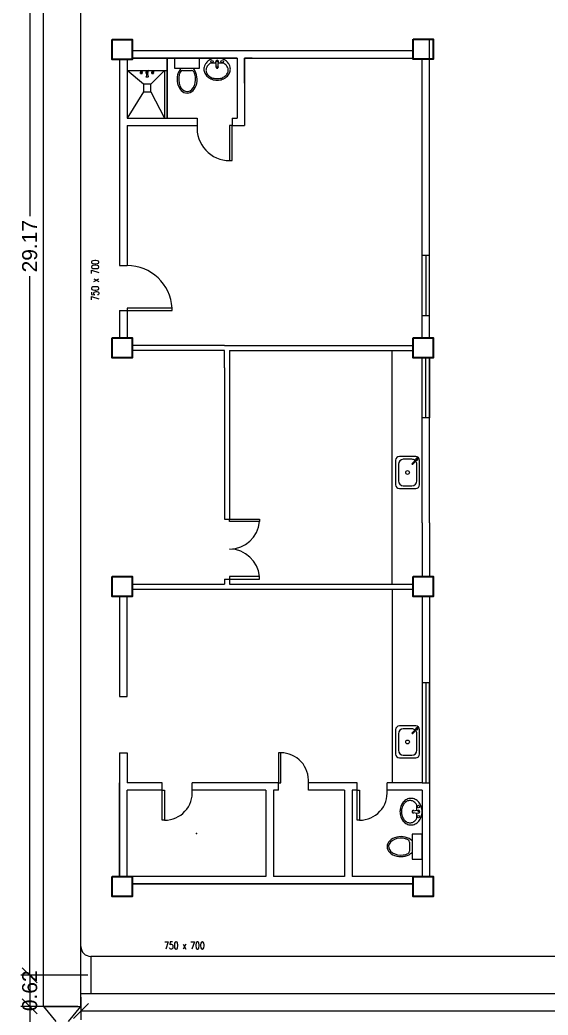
# Model space of a CAD drawing. Header units: millimetres. Extents: x 3 to 421, y 1 to 233.
# Drawn here: x 249.58 to 260.15, y 100.27 to 120.19 of the extents above; entities that cross this region are included whole.
import ezdxf

# ---------------------------------------------------------------- set-up
doc = ezdxf.new("R2010")
doc.units = ezdxf.units.MM
doc.header["$MEASUREMENT"] = 0
doc.layers.add('ahu line', color=150, linetype='Continuous', lineweight=20)
doc.layers.add('diffuser', color=7, linetype='Continuous')
doc.layers.add('ducting label', color=7, linetype='Continuous')
doc.styles.add('Arch-Dim', font='simplex.shx', dxfattribs={"width": 0.75})
doc.styles.get("Standard").update_dxf_attribs({"font": 'arial.ttf'})
doc.dimstyles.new('Copy of dimension', dxfattribs={"dimtxt": 0.3, "dimasz": 0.3, "dimexe": 0.18, "dimexo": 0.0625, "dimgap": 0.09, "dimtad": 0, "dimzin": 0, "dimdsep": 46, "dimtxsty": 'Standard', "dimblk": 'OBLIQUE', "dimcen": 0.09, "dimclrd": 256, "dimclre": 256, "dimclrt": 256, "dimadec": 0, "dimazin": 0, "dimtfac": 1, "dimtofl": 0, "dimtmove": 0, "dimatfit": 3, "dimldrblk": 'OBLIQUE', "dimfxl": 1, "dimtolj": 1, "dimtzin": 0, "dimarcsym": 0})

# ---------------------------------------------------------------- blocks, each defined once
blk = doc.blocks.new('_Oblique')
at = {"color": 0, "linetype": 'ByBlock', "lineweight": -2}
blk.add_line((-0.5, -0.5), (0.5, 0.5), dxfattribs=at)
blk = doc.blocks.new('*D37')
at = {"layer": 'Defpoints', "color": 0, "transparency": 16777216}
for p in [(250.904, 130.246), (249.78, 101.072), (251.004, 101.072)]:
    blk.add_point(p, dxfattribs=at)
at = {"layer": 'diffuser', "lineweight": -2, "transparency": 16777216}
for p, q in [((250.841, 130.246), (249.6, 130.246)), ((249.78, 130.246), (249.78, 116.258)), ((249.78, 101.072), (249.78, 115.06)), ((250.941, 101.072), (249.6, 101.072))]:
    blk.add_line(p, q, dxfattribs=at)
at = {"layer": 'diffuser', "lineweight": -2, "transparency": 16777216, "xscale": 0.3, "yscale": 0.3, "zscale": 0.3}
for p, rotation in [((249.78, 130.246), 90), ((249.78, 101.072), 270)]:
    blk.add_blockref('_Oblique', p, dxfattribs=dict(at, rotation=rotation))
at = {"layer": 'diffuser', "transparency": 16777216, "insert": (249.78, 115.659), "char_height": 0.3, "attachment_point": 5, "rotation": 90}
blk.add_mtext('\\A1;29.17', dxfattribs=at)
blk = doc.blocks.new('*D38')
at = {"layer": 'Defpoints', "color": 0, "transparency": 16777216}
for p in [(251.004, 101.072), (249.78, 100.448), (250.804, 100.448)]:
    blk.add_point(p, dxfattribs=at)
at = {"layer": 'diffuser', "lineweight": -2, "transparency": 16777216}
for p, q in [((250.941, 101.072), (249.6, 101.072)), ((249.78, 101.072), (249.78, 100.448)), ((250.741, 100.448), (249.6, 100.448))]:
    blk.add_line(p, q, dxfattribs=at)
at = {"layer": 'diffuser', "lineweight": -2, "transparency": 16777216, "xscale": 0.3, "yscale": 0.3, "zscale": 0.3}
for p, rotation in [((249.78, 101.072), 90), ((249.78, 100.448), 270)]:
    blk.add_blockref('_Oblique', p, dxfattribs=dict(at, rotation=rotation))
at = {"layer": 'diffuser', "transparency": 16777216, "insert": (249.78, 100.76), "char_height": 0.3, "attachment_point": 5, "rotation": 90}
blk.add_mtext('\\A1;0.62', dxfattribs=at)
blk = doc.blocks.new('*D39')
at = {"layer": 'Defpoints', "color": 0, "transparency": 16777216}
for p in [(250.804, 100.448), (249.78, 92.25), (250.654, 92.25)]:
    blk.add_point(p, dxfattribs=at)
at = {"layer": 'diffuser', "lineweight": -2, "transparency": 16777216}
for p, q in [((250.741, 100.448), (249.6, 100.448)), ((249.78, 100.448), (249.78, 96.828)), ((249.78, 92.25), (249.78, 95.87)), ((250.591, 92.25), (249.6, 92.25))]:
    blk.add_line(p, q, dxfattribs=at)
at = {"layer": 'diffuser', "lineweight": -2, "transparency": 16777216, "xscale": 0.3, "yscale": 0.3, "zscale": 0.3}
for p, rotation in [((249.78, 100.448), 90), ((249.78, 92.25), 270)]:
    blk.add_blockref('_Oblique', p, dxfattribs=dict(at, rotation=rotation))
at = {"layer": 'diffuser', "transparency": 16777216, "insert": (249.78, 96.349), "char_height": 0.3, "attachment_point": 5, "rotation": 90}
blk.add_mtext('\\A1;8.20', dxfattribs=at)
blk = doc.blocks.new('*D41')
at = {"layer": 'Defpoints', "color": 0, "transparency": 16777216}
for p in [(280.841, 101.597), (250.804, 100.697), (280.841, 100.358)]:
    blk.add_point(p, dxfattribs=at)
at = {"layer": 'diffuser', "lineweight": -2, "transparency": 16777216}
for p, q in [((280.841, 101.534), (280.841, 100.178)), ((250.804, 100.634), (250.804, 100.178)), ((250.804, 100.358), (265.227, 100.358)), ((280.841, 100.358), (266.418, 100.358))]:
    blk.add_line(p, q, dxfattribs=at)
at = {"layer": 'diffuser', "lineweight": -2, "transparency": 16777216, "xscale": 0.3, "yscale": 0.3, "zscale": 0.3, "rotation": 180}
blk.add_blockref('_Oblique', (250.804, 100.358), dxfattribs=at)
at = {"layer": 'diffuser', "lineweight": -2, "transparency": 16777216, "xscale": 0.3, "yscale": 0.3, "zscale": 0.3}
blk.add_blockref('_Oblique', (280.841, 100.358), dxfattribs=at)
at = {"layer": 'diffuser', "transparency": 16777216, "insert": (265.822, 100.358), "char_height": 0.3, "attachment_point": 5}
blk.add_mtext('\\A1;30.04', dxfattribs=at)

msp = doc.modelspace()

# ---------------------------------------------------------------- linework, layer by layer
at = {"color": 8, "linetype": 'ByBlock', "lineweight": 25}
for p, q in [((257.779, 113.824), (257.779, 119.799)), ((251.829, 119.573), (257.454, 119.573)), ((251.579, 119.397), (251.579, 115.272)), ((251.729, 119.397), (251.729, 118.223)), ((251.729, 119.397), (251.729, 118.223)), ((251.829, 119.423), (253.929, 119.423)), ((253.929, 119.423), (251.829, 119.423)), ((253.929, 119.423), (251.829, 119.423)), ((254.079, 119.423), (257.454, 119.423)), ((254.229, 119.423), (254.079, 119.423)), ((257.629, 113.822), (257.629, 119.399)), ((251.729, 119.273), (251.729, 118.223)), ((251.729, 118.073), (251.729, 115.272)), ((251.579, 115.272), (251.729, 115.272)), ((251.579, 114.372), (251.579, 114.172)), ((251.579, 114.372), (251.729, 114.372)), ((251.729, 114.372), (251.729, 114.272)), ((251.729, 114.372), (251.729, 113.822)), ((251.579, 114.172), (251.579, 114.172)), ((251.579, 114.172), (251.579, 113.822)), ((253.679, 113.672), (251.829, 113.672)), ((253.679, 113.572), (251.829, 113.572)), ((253.679, 113.672), (257.454, 113.672)), ((253.679, 113.222), (253.679, 113.572)), ((253.779, 113.572), (253.779, 110.198)), ((253.779, 113.572), (257.454, 113.572)), ((257.629, 110.122), (257.629, 113.424)), ((257.779, 110.122), (257.779, 113.424)), ((253.679, 113.222), (253.679, 110.198)), ((253.679, 110.198), (253.779, 110.198)), ((257.629, 110.122), (257.629, 109.049)), ((257.779, 110.122), (257.779, 109.049)), ((253.679, 108.998), (253.779, 108.998)), ((253.679, 108.998), (253.679, 108.898)), ((253.779, 108.998), (253.779, 108.898)), ((251.829, 108.898), (253.529, 108.898)), ((251.829, 108.798), (256.579, 108.798)), ((253.529, 108.898), (253.679, 108.898)), ((253.529, 108.898), (253.679, 108.898)), ((253.529, 108.798), (257.454, 108.798)), ((253.779, 108.898), (256.579, 108.898)), ((253.779, 108.898), (257.454, 108.898)), ((251.579, 108.647), (251.579, 106.647)), ((251.729, 106.647), (251.729, 108.647)), ((257.629, 108.649), (257.629, 104.922)), ((257.779, 108.649), (257.779, 104.922)), ((251.579, 106.647), (251.729, 106.647)), ((251.579, 105.522), (251.579, 103.047)), ((251.579, 105.522), (251.729, 105.522)), ((251.729, 105.522), (251.729, 104.922)), ((254.754, 104.922), (253.029, 104.922)), ((256.329, 104.922), (255.354, 104.922)), ((257.629, 104.922), (256.929, 104.922)), ((257.629, 104.922), (257.779, 104.922)), ((257.629, 104.772), (257.629, 103.047)), ((257.779, 104.922), (257.779, 103.049)), ((254.504, 103.047), (251.729, 103.047)), ((256.079, 103.047), (254.654, 103.047)), ((257.629, 103.047), (256.229, 103.047)), ((251.829, 102.897), (257.454, 102.897)), ((257.454, 102.897), (251.829, 102.897))]:
    msp.add_line(p, q, dxfattribs=at)
at = {"color": 8, "linetype": 'ByBlock', "lineweight": 9, "ltscale": 0.3}
for p, q in [((252.529, 119.423), (252.529, 118.223)), ((252.054, 118.898), (251.729, 119.173)), ((252.204, 118.898), (252.479, 119.173)), ((252.479, 119.173), (252.479, 118.223)), ((252.054, 118.748), (251.729, 118.223)), ((252.204, 118.748), (252.479, 118.223))]:
    msp.add_line(p, q, dxfattribs=at)
at = {"color": 8, "linetype": 'ByBlock', "lineweight": 9}
for p, q in [((252.529, 119.173), (252.529, 119.423)), ((251.729, 119.173), (252.529, 119.173)), ((257.779, 115.472), (257.629, 115.472)), ((257.704, 115.472), (257.704, 114.272)), ((257.779, 114.272), (257.779, 115.472)), ((257.629, 114.272), (257.779, 114.272)), ((257.029, 108.898), (257.029, 113.573)), ((257.704, 112.224), (257.704, 113.424)), ((257.779, 113.424), (257.779, 112.224)), ((257.779, 112.224), (257.629, 112.224)), ((257.029, 108.798), (257.029, 104.922)), ((251.579, 108.647), (251.729, 108.647)), ((257.779, 106.922), (257.629, 106.922)), ((257.704, 106.922), (257.704, 104.922)), ((257.779, 104.922), (257.779, 106.922))]:
    msp.add_line(p, q, dxfattribs=at)
at = {"color": 8, "lineweight": 9}
for p, q in [((252.679, 119.423), (252.679, 119.223)), ((253.179, 119.423), (252.679, 119.423)), ((253.179, 119.223), (253.179, 119.423)), ((253.514, 119.225), (253.501, 119.347)), ((253.543, 119.225), (253.557, 119.347)), ((251.998, 119.173), (252.032, 119.173)), ((251.998, 119.172), (251.998, 119.173)), ((251.998, 119.172), (252.032, 119.172)), ((251.998, 119.172), (252.001, 119.165)), ((251.998, 119.139), (252.001, 119.143)), ((251.998, 119.117), (251.998, 119.139)), ((251.998, 119.117), (252.032, 119.117)), ((252.002, 119.115), (251.998, 119.117)), ((252.001, 119.165), (252.029, 119.165)), ((252.001, 119.151), (252.002, 119.153)), ((252.001, 119.151), (252.029, 119.151)), ((252.001, 119.145), (252.001, 119.151)), ((252.002, 119.153), (252.028, 119.153)), ((252.002, 119.139), (252.009, 119.139)), ((252.002, 119.126), (252.002, 119.138)), ((252.002, 119.115), (252.028, 119.115)), ((252.002, 119.114), (252.002, 119.115)), ((252.002, 119.114), (252.028, 119.114)), ((252.004, 119.165), (252.004, 119.153)), ((252.009, 119.126), (252.009, 119.138)), ((252.028, 119.139), (252.021, 119.139)), ((252.021, 119.126), (252.021, 119.138)), ((252.026, 119.165), (252.026, 119.153)), ((252.029, 119.151), (252.028, 119.153)), ((252.028, 119.126), (252.028, 119.138)), ((252.028, 119.115), (252.032, 119.117)), ((252.028, 119.114), (252.028, 119.115)), ((252.032, 119.172), (252.029, 119.165)), ((252.029, 119.145), (252.029, 119.151)), ((252.032, 119.139), (252.03, 119.143)), ((252.032, 119.172), (252.032, 119.173)), ((252.032, 119.117), (252.032, 119.139)), ((252.111, 119.167), (252.1, 119.173)), ((252.1, 119.173), (252.158, 119.173)), ((252.116, 119.087), (252.108, 119.045)), ((252.146, 119.167), (252.111, 119.167)), ((252.111, 119.157), (252.111, 119.167)), ((252.111, 119.167), (252.146, 119.167)), ((252.146, 119.157), (252.111, 119.157)), ((252.112, 119.139), (252.114, 119.143)), ((252.112, 119.117), (252.112, 119.139)), ((252.112, 119.117), (252.121, 119.117)), ((252.116, 119.115), (252.112, 119.117)), ((252.115, 119.153), (252.121, 119.153)), ((252.115, 119.151), (252.115, 119.153)), ((252.115, 119.151), (252.121, 119.151)), ((252.115, 119.145), (252.115, 119.151)), ((252.115, 119.139), (252.121, 119.139)), ((252.116, 119.126), (252.116, 119.138)), ((252.116, 119.115), (252.121, 119.115)), ((252.116, 119.114), (252.116, 119.115)), ((252.116, 119.114), (252.121, 119.114)), ((252.116, 119.095), (252.116, 119.087)), ((252.141, 119.095), (252.116, 119.095)), ((252.116, 119.087), (252.141, 119.087)), ((252.116, 119.087), (252.141, 119.087)), ((252.117, 119.157), (252.117, 119.153)), ((252.121, 119.095), (252.121, 119.157)), ((252.121, 119.157), (252.136, 119.157)), ((252.136, 119.157), (252.136, 119.095)), ((252.136, 119.153), (252.142, 119.153)), ((252.136, 119.151), (252.143, 119.151)), ((252.142, 119.139), (252.136, 119.139)), ((252.136, 119.117), (252.145, 119.117)), ((252.136, 119.115), (252.142, 119.115)), ((252.136, 119.114), (252.142, 119.114)), ((252.14, 119.157), (252.14, 119.153)), ((252.141, 119.087), (252.141, 119.095)), ((252.141, 119.087), (252.15, 119.045)), ((252.143, 119.151), (252.142, 119.153)), ((252.142, 119.126), (252.142, 119.138)), ((252.142, 119.115), (252.145, 119.117)), ((252.142, 119.114), (252.142, 119.115)), ((252.143, 119.145), (252.143, 119.151)), ((252.145, 119.139), (252.143, 119.143)), ((252.145, 119.117), (252.145, 119.139)), ((252.158, 119.173), (252.146, 119.167)), ((252.146, 119.167), (252.146, 119.157)), ((252.225, 119.172), (252.225, 119.173)), ((252.225, 119.173), (252.259, 119.173)), ((252.225, 119.172), (252.229, 119.165)), ((252.225, 119.172), (252.259, 119.172)), ((252.226, 119.139), (252.228, 119.143)), ((252.226, 119.117), (252.226, 119.139)), ((252.229, 119.115), (252.226, 119.117)), ((252.226, 119.117), (252.259, 119.117)), ((252.228, 119.151), (252.229, 119.153)), ((252.228, 119.145), (252.228, 119.151)), ((252.228, 119.151), (252.256, 119.151)), ((252.229, 119.165), (252.256, 119.165)), ((252.229, 119.153), (252.256, 119.153)), ((252.229, 119.139), (252.236, 119.139)), ((252.229, 119.126), (252.229, 119.138)), ((252.229, 119.114), (252.229, 119.115)), ((252.229, 119.115), (252.255, 119.115)), ((252.229, 119.114), (252.255, 119.114)), ((252.231, 119.165), (252.231, 119.153)), ((252.236, 119.126), (252.236, 119.138)), ((252.256, 119.139), (252.248, 119.139)), ((252.248, 119.126), (252.248, 119.138)), ((252.254, 119.165), (252.254, 119.153)), ((252.255, 119.126), (252.255, 119.138)), ((252.255, 119.115), (252.259, 119.117)), ((252.255, 119.114), (252.255, 119.115)), ((252.259, 119.172), (252.256, 119.165)), ((252.256, 119.151), (252.256, 119.153)), ((252.256, 119.145), (252.256, 119.151)), ((252.259, 119.139), (252.257, 119.143)), ((252.259, 119.172), (252.259, 119.173)), ((252.259, 119.117), (252.259, 119.139)), ((252.679, 119.223), (253.179, 119.223)), ((252.838, 119.173), (253.019, 119.173)), ((252.148, 119.041), (252.109, 119.041)), ((257.431, 104.359), (257.553, 104.372)), ((257.431, 104.33), (257.553, 104.316)), ((257.629, 103.894), (257.429, 103.894)), ((257.429, 103.894), (257.429, 103.394)), ((257.629, 103.394), (257.629, 103.894)), ((257.379, 103.735), (257.379, 103.554)), ((257.429, 103.394), (257.629, 103.394))]:
    msp.add_line(p, q, dxfattribs=at)
at = {"color": 8, "linetype": 'ByBlock', "lineweight": 25, "ltscale": 0.3}
for p, q in [((253.929, 119.423), (253.929, 118.223)), ((254.079, 119.423), (254.079, 118.073)), ((251.729, 118.223), (253.129, 118.223)), ((253.129, 118.223), (253.129, 118.073)), ((253.829, 118.223), (253.929, 118.223)), ((253.829, 118.223), (253.829, 118.073)), ((251.729, 118.073), (253.129, 118.073)), ((253.829, 118.073), (254.079, 118.073)), ((251.579, 103.047), (251.579, 104.922)), ((252.429, 104.922), (251.729, 104.922)), ((251.729, 103.047), (251.729, 104.772)), ((252.429, 104.772), (251.729, 104.772)), ((252.429, 104.772), (252.429, 104.922)), ((254.754, 104.922), (253.029, 104.922)), ((253.029, 104.772), (253.029, 104.922)), ((254.504, 104.772), (253.029, 104.772)), ((254.504, 104.772), (254.504, 103.047)), ((254.654, 104.772), (254.654, 103.047)), ((254.754, 104.772), (254.654, 104.772)), ((254.754, 104.772), (254.754, 104.922)), ((256.329, 104.922), (255.354, 104.922)), ((255.354, 104.772), (255.354, 104.922)), ((256.079, 104.772), (255.354, 104.772)), ((256.079, 104.772), (256.079, 103.047)), ((256.229, 104.772), (256.229, 103.047)), ((256.329, 104.772), (256.229, 104.772)), ((256.329, 104.772), (256.229, 104.772)), ((256.329, 104.772), (256.329, 104.922)), ((257.629, 104.922), (256.929, 104.922)), ((256.929, 104.772), (256.929, 104.922)), ((257.629, 104.772), (256.929, 104.772))]:
    msp.add_line(p, q, dxfattribs=at)
at = {"color": 8, "linetype": 'ByBlock', "lineweight": 13}
for p, q in [((252.629, 114.422), (251.729, 114.422)), ((251.729, 114.422), (251.729, 114.372)), ((251.729, 114.372), (252.629, 114.372)), ((252.629, 114.372), (252.629, 114.422)), ((253.779, 110.198), (254.379, 110.198)), ((253.779, 110.148), (253.779, 110.198)), ((254.379, 110.148), (253.779, 110.148)), ((254.379, 110.198), (254.379, 110.148)), ((254.379, 109.048), (253.779, 109.048)), ((253.779, 109.048), (253.779, 108.998)), ((253.779, 108.998), (254.379, 108.998)), ((254.379, 108.998), (254.379, 109.048))]:
    msp.add_line(p, q, dxfattribs=at)
at = {"color": 8, "lineweight": 9, "ltscale": 0.4}
for p, q in [((257.099, 111.375), (257.099, 110.885)), ((257.504, 111.45), (257.174, 111.45)), ((257.424, 111.395), (257.254, 111.395)), ((257.52, 111.403), (257.428, 111.312)), ((257.532, 111.391), (257.441, 111.3)), ((257.579, 110.885), (257.579, 111.375)), ((257.154, 111.295), (257.154, 110.965)), ((257.524, 110.965), (257.524, 111.295)), ((257.174, 110.81), (257.504, 110.81)), ((257.254, 110.865), (257.424, 110.865)), ((257.099, 105.984), (257.099, 105.494)), ((257.504, 106.059), (257.174, 106.059)), ((257.424, 106.004), (257.254, 106.004)), ((257.52, 106.012), (257.428, 105.92)), ((257.532, 105.999), (257.441, 105.908)), ((257.579, 105.494), (257.579, 105.984)), ((257.154, 105.904), (257.154, 105.574)), ((257.524, 105.574), (257.524, 105.904)), ((257.174, 105.419), (257.504, 105.419)), ((257.254, 105.474), (257.424, 105.474))]:
    msp.add_line(p, q, dxfattribs=at)
at = {"color": 8, "linetype": 'ByBlock', "lineweight": 35}
for points in [[(251.429, 119.797), (251.829, 119.797), (251.829, 119.397), (251.429, 119.397)], [(257.454, 119.799), (257.854, 119.799), (257.854, 119.399), (257.454, 119.399)], [(251.429, 113.822), (251.829, 113.822), (251.829, 113.422), (251.429, 113.422)], [(257.454, 113.824), (257.854, 113.824), (257.854, 113.424), (257.454, 113.424)], [(251.429, 109.047), (251.829, 109.047), (251.829, 108.647), (251.429, 108.647)], [(257.454, 109.049), (257.854, 109.049), (257.854, 108.649), (257.454, 108.649)], [(251.429, 103.047), (251.829, 103.047), (251.829, 102.647), (251.429, 102.647)], [(257.454, 103.049), (257.854, 103.049), (257.854, 102.649), (257.454, 102.649)]]:
    msp.add_lwpolyline(points, close=True, dxfattribs=at)
at = {"color": 8, "lineweight": 9}
for points in [[(253.264, 119.202, 0.11576), (253.283, 119.119, 0.104047), (253.341, 119.045, 0.090875), (253.425, 118.998, 0.083344), (253.529, 118.981, 0.083344), (253.632, 118.998, 0.090875), (253.716, 119.045, 0.104047), (253.774, 119.119, 0.11576), (253.794, 119.202, 0.11576), (253.774, 119.284, 0.104047), (253.716, 119.358, 0.090875), (253.632, 119.405, 0.083344), (253.529, 119.423, 0.083344), (253.425, 119.405, 0.090875), (253.341, 119.358, 0.104047), (253.283, 119.284, 0.11576)], [(257.408, 104.609, 0.11576), (257.326, 104.59, 0.104047), (257.252, 104.531, 0.090875), (257.205, 104.448, 0.083344), (257.187, 104.344, 0.083344), (257.205, 104.241, 0.090875), (257.252, 104.157, 0.104047), (257.326, 104.098, 0.11576), (257.408, 104.079, 0.11576), (257.491, 104.098, 0.104047), (257.565, 104.157, 0.090875), (257.612, 104.241, 0.083344), (257.629, 104.344, 0.083344), (257.612, 104.448, 0.090875), (257.565, 104.531, 0.104047), (257.491, 104.59, 0.11576)]]:
    msp.add_lwpolyline(points, format="xyb", close=True, dxfattribs=at)
for points in [[(253.306, 119.181, 0.124838), (253.322, 119.118, 0.105788), (253.371, 119.06, 0.086697), (253.441, 119.024, 0.076776), (253.529, 119.011, 0.076776), (253.616, 119.024, 0.086697), (253.686, 119.06, 0.105788), (253.735, 119.118, 0.124838), (253.751, 119.181, 0.124838), (253.735, 119.243, 0.105788), (253.686, 119.301, 0.040067), (253.655, 119.321), (253.553, 119.321, 0.040067)], [(253.504, 119.321), (253.402, 119.321, 0.040067), (253.371, 119.301, 0.105788), (253.322, 119.243, 0.124838), (253.306, 119.181, 0.124838)], [(257.387, 104.567, 0.124838), (257.325, 104.551, 0.105788), (257.267, 104.501, 0.086697), (257.231, 104.432, 0.076776), (257.217, 104.344, 0.076776), (257.231, 104.257, 0.086697), (257.267, 104.187, 0.105788), (257.325, 104.137, 0.124838), (257.387, 104.122, 0.124838), (257.45, 104.137, 0.105788), (257.508, 104.187, 0.040067), (257.527, 104.217), (257.527, 104.32, 0.040067)], [(257.527, 104.368), (257.527, 104.471, 0.040067), (257.508, 104.501, 0.105788), (257.45, 104.551, 0.124838), (257.387, 104.567, 0.124838)]]:
    msp.add_lwpolyline(points, format="xyb", dxfattribs=at)
at = {"color": 8, "linetype": 'ByBlock', "lineweight": 25}
msp.add_lwpolyline([(254.079, 118.923), (254.079, 119.423)], dxfattribs=at)
at = {"color": 8, "linetype": 'ByBlock', "lineweight": 9, "ltscale": 0.3}
msp.add_lwpolyline([(252.479, 119.173), (252.479, 118.223), (252.529, 118.223), (252.529, 119.173), (252.529, 119.173)], dxfattribs=at)
at = {"color": 8, "linetype": 'ByBlock', "lineweight": 9, "ltscale": 0.03}
msp.add_lwpolyline([(252.204, 118.898), (252.054, 118.898), (252.054, 118.748), (252.204, 118.748)], close=True, dxfattribs=at)
at = {"color": 8, "lineweight": 13, "ltscale": 0.03}
for points in [[(253.829, 118.073), (253.779, 118.073), (253.779, 117.373), (253.829, 117.373)], [(254.754, 104.922), (254.804, 104.922), (254.804, 105.522), (254.754, 105.522)], [(252.429, 104.772), (252.479, 104.772), (252.479, 104.172), (252.429, 104.172)], [(256.329, 104.772), (256.379, 104.772), (256.379, 104.172), (256.329, 104.172)]]:
    msp.add_lwpolyline(points, close=True, dxfattribs=at)
at = {"color": 8, "lineweight": 9}
for centre, radius in [((253.427, 119.35), 0.0255), ((253.529, 119.356), 0.0095), ((253.63, 119.35), 0.0255), ((257.556, 104.446), 0.0255), ((257.563, 104.344), 0.0095), ((257.556, 104.243), 0.0255)]:
    msp.add_circle(centre, radius, dxfattribs=at)
at = {"color": 8, "lineweight": 9, "ltscale": 0.4}
for centre in [(257.339, 111.13), (257.339, 105.739)]:
    msp.add_circle(centre, 0.0375, dxfattribs=at)
at = {"color": 8, "lineweight": 9}
for centre, radius, start, end in [((253.529, 119.35), 0.028, 353.7545, 186.2455), ((252.838, 119.123), 0.05, 90, 151.8499), ((253.019, 119.123), 0.05, 28.0084, 90), ((253.529, 119.248), 0.025, 138.7978, 233.6932), ((253.529, 119.318), 0.0948, 261.2026, 278.7974), ((253.529, 119.248), 0.025, 251.3793, 288.6207), ((253.529, 119.248), 0.025, 306.3068, 41.2022), ((257.454, 104.344), 0.025, 161.3793, 198.6207), ((257.525, 104.344), 0.0948, 171.2026, 188.7974), ((257.454, 104.344), 0.025, 48.7978, 143.6932), ((257.556, 104.344), 0.028, 263.7545, 96.2455), ((257.454, 104.344), 0.025, 216.3068, 311.2022), ((257.329, 103.735), 0.05, 0, 61.8499), ((257.329, 103.554), 0.05, 298.0084, 360)]:
    msp.add_arc(centre, radius, start, end, dxfattribs=at)
at = {"color": 8, "lineweight": 13, "ltscale": 0.03}
for centre, radius, start, end in [((253.779, 118.024), 0.652, 175.7578, 270), ((254.804, 104.97), 0.552, 355.0209, 90), ((252.479, 104.724), 0.552, 270, 4.9791), ((256.379, 104.724), 0.552, 270, 4.9791)]:
    msp.add_arc(centre, radius, start, end, dxfattribs=at)
at = {"color": 8, "linetype": 'ByBlock', "lineweight": 13}
for centre, radius, start, end in [((251.729, 114.372), 0.9, 3.1847, 90), ((253.779, 110.198), 0.6, 270, 355.2198), ((253.779, 108.998), 0.6, 4.7802, 90)]:
    msp.add_arc(centre, radius, start, end, dxfattribs=at)
at = {"color": 8, "lineweight": 9, "ltscale": 0.4}
for centre, radius, start, end in [((257.174, 111.375), 0.075, 90, 180), ((257.254, 111.295), 0.1, 90, 180), ((257.424, 111.295), 0.1, 50.0132, 90), ((257.424, 111.295), 0.1, 0, 39.9868), ((257.504, 111.375), 0.075, 0, 90), ((257.526, 111.397), 0.0217, 248.7565, 201.2435), ((257.526, 111.397), 0.0145, 262.0499, 187.9501), ((257.526, 111.397), 0.00874, 315, 135), ((257.435, 111.306), 0.00874, 135, 315), ((257.254, 110.965), 0.1, 180, 270), ((257.424, 110.965), 0.1, 270, 0), ((257.174, 110.885), 0.075, 180, 270), ((257.504, 110.885), 0.075, 270, 0), ((257.174, 105.984), 0.075, 90, 180), ((257.254, 105.904), 0.1, 90, 180), ((257.424, 105.904), 0.1, 50.0132, 90), ((257.424, 105.904), 0.1, 0, 39.9868), ((257.504, 105.984), 0.075, 0, 90), ((257.526, 106.005), 0.0217, 248.7565, 201.2435), ((257.526, 106.005), 0.0145, 262.0499, 187.9501), ((257.526, 106.005), 0.00874, 315, 135), ((257.435, 105.914), 0.00874, 135, 315), ((257.254, 105.574), 0.1, 180, 270), ((257.424, 105.574), 0.1, 270, 0), ((257.174, 105.494), 0.075, 180, 270), ((257.504, 105.494), 0.075, 270, 0)]:
    msp.add_arc(centre, radius, start, end, dxfattribs=at)
at = {"color": 8, "lineweight": 9}
for centre, major_axis, ratio, start_param, end_param in [((251.989, 119.127), (-0.00896, 0.00896), 1, 3.15309, 3.864175), ((251.987, 119.132), (0.0118, 0.0118), 1, 6.018417, 6.150642), ((251.997, 119.145), (0.00268, 0.00268), 1, 5.003733, 5.497675), ((251.998, 119.138), (0.00268, 0.00268), 1, 5.497675, 6.125314), ((252.013, 119.138), (-0.00268, 0.00268), 1, 0.157647, 0.785286), ((252.019, 119.127), (-0.00738, 0.00738), 1, 0.858879, 1.643677), ((252.02, 119.133), (0.00887, 0.00887), 1, 1.36743, 1.728443), ((252.015, 119.14), (-0.00268, 0.00268), 1, -1.367654, -0.203367), ((252.015, 119.122), (-0.00268, 0.00268), 1, 1.643677, 3.068487), ((252.01, 119.133), (0.00887, 0.00887), 1, 6.125314, 6.486327), ((252.011, 119.127), (0.00738, 0.00738), 1, 4.639283, 5.424081), ((252.017, 119.138), (-0.00268, 0.00268), 1, 3.926878, 4.554518), ((252.032, 119.138), (0.00268, 0.00268), 1, 1.728443, 2.356082), ((252.041, 119.127), (0.00896, 0.00896), 1, 2.418785, 3.129871), ((252.033, 119.145), (0.00268, 0.00268), 1, 2.356082, 2.850023), ((252.043, 119.132), (-0.0118, 0.0118), 1, 0.132318, 0.264544), ((252.103, 119.127), (0.00896, 0.00896), 1, 4.723886, 5.434971), ((252.111, 119.145), (-0.00268, 0.00268), 1, 3.432937, 3.926878), ((252.1, 119.132), (0.0118, 0.0118), 1, 6.018417, 6.150642), ((252.112, 119.138), (-0.00268, 0.00268), 1, 3.926878, 4.554518), ((252.146, 119.138), (-0.00268, 0.00268), 1, 0.157647, 0.785286), ((252.154, 119.127), (-0.00896, 0.00896), 1, 0.847989, 1.559075), ((252.146, 119.145), (-0.00268, 0.00268), 1, 0.785286, 1.279227), ((252.157, 119.132), (0.0118, 0.0118), 1, 1.703115, 1.83534), ((252.217, 119.127), (-0.00896, 0.00896), 1, 3.15309, 3.864175), ((252.214, 119.132), (-0.0118, 0.0118), 1, 4.44762, 4.579846), ((252.225, 119.145), (0.00268, 0.00268), 1, 5.003733, 5.497675), ((252.225, 119.138), (0.00268, 0.00268), 1, 5.497675, 6.125314), ((252.24, 119.138), (-0.00268, 0.00268), 1, 0.157647, 0.785286), ((252.247, 119.127), (-0.00738, 0.00738), 1, 0.858879, 1.643677), ((252.247, 119.133), (0.00887, 0.00887), 1, 1.36743, 1.728443), ((252.242, 119.14), (-0.00268, 0.00268), 1, -1.367654, -0.203367), ((252.242, 119.122), (-0.00268, 0.00268), 1, 1.643677, 3.068487), ((252.238, 119.133), (0.00887, 0.00887), 1, 6.125314, 6.486327), ((252.238, 119.127), (0.00738, 0.00738), 1, 4.639283, 5.424081), ((252.245, 119.138), (-0.00268, 0.00268), 1, 3.926878, 4.554518), ((252.259, 119.138), (0.00268, 0.00268), 1, 1.728443, 2.356082), ((252.268, 119.127), (0.00896, 0.00896), 1, 2.418785, 3.129871), ((252.26, 119.145), (0.00268, 0.00268), 1, 2.356082, 2.850023), ((252.271, 119.132), (0.0118, 0.0118), 1, 1.703115, 1.83534), ((252.929, 118.998), (0, 0.275), 0.727273, 0.612555, 5.670631), ((252.146, 119.044), (-0.00268, 0.00268), 1, 2.924915, 4.294977), ((257.204, 103.644), (0.275, 0), 0.727273, 0.612555, 5.670631)]:
    msp.add_ellipse(centre, major_axis=major_axis, ratio=ratio, start_param=start_param, end_param=end_param, dxfattribs=at)
at = {"color": 8, "lineweight": 9, "extrusion": (4.99074e-41, -2.88216e-41, -1)}
msp.add_ellipse((252.111, 119.044), major_axis=(-0.00268, 0.00268), ratio=1, start_param=4.495936, end_param=5.865998, dxfattribs=at)
at = {"color": 8, "lineweight": 9}
for points in [[(252.794, 119.146), (252.785, 119.13), (252.778, 119.112), (252.751, 119.021), (252.756, 118.933), (252.814, 118.802), (252.864, 118.76), (252.962, 118.747), (253.014, 118.773), (253.088, 118.884), (253.106, 118.968), (253.09, 119.082), (253.079, 119.116), (253.063, 119.146)], [(257.353, 103.779), (257.337, 103.788), (257.318, 103.795), (257.227, 103.822), (257.14, 103.817), (257.008, 103.759), (256.967, 103.709), (256.954, 103.611), (256.98, 103.559), (257.091, 103.485), (257.175, 103.467), (257.288, 103.482), (257.323, 103.494), (257.353, 103.51)]]:
    msp.add_open_spline(points, degree=3, knots=[0.937253, 0.937253, 0.937253, 0.937253, 1.185372, 1.185372, 2.113864, 2.113864, 3.042356, 3.042356, 3.970847, 3.970847, 4.899339, 4.899339, 5.346062, 5.346062, 5.346062, 5.346062], dxfattribs=at)
at = {"color": 8, "linetype": 'ByBlock', "lineweight": 9, "ltscale": 0.3}
msp.add_point((253.116, 103.909), dxfattribs=at)
at = {"layer": 'ahu line', "linetype": 'Continuous'}
for p, q in [((250.054, 100.448), (250.054, 129.771)), ((250.804, 100.448), (250.804, 129.771)), ((281.541, 101.447), (251.004, 101.447)), ((251.004, 101.447), (251.004, 100.697)), ((281.541, 100.697), (250.804, 100.697)), ((250.054, 100.448), (250.804, 100.448)), ((250.054, 100.448), (250.304, 100.148)), ((250.554, 100.148), (250.804, 100.448))]:
    msp.add_line(p, q, dxfattribs=at)
msp.add_arc((251.004, 101.647), 0.2, 180, 270, dxfattribs=at)

# ---------------------------------------------------------------- texts
at = {"layer": 'ducting label', "color": 3, "linetype": 'Continuous', "lineweight": 25, "insert": (251.015, 114.573), "char_height": 0.15, "attachment_point": 1, "rotation": 90, "style": 'Arch-Dim'}
msp.add_mtext_dynamic_manual_height_columns('\\A1;750 x 700', width=1.19515, gutter_width=1.011, heights=[0], dxfattribs=at)
at = {"layer": 'ducting label', "color": 3, "linetype": 'Continuous', "lineweight": 25, "insert": (252.466, 101.742), "char_height": 0.15, "attachment_point": 1, "style": 'Arch-Dim'}
msp.add_mtext_dynamic_manual_height_columns('\\A1;750 x 700', width=1.19515, gutter_width=1.011, heights=[0], dxfattribs=at)

# ---------------------------------------------------------------- dimensions: what is measured, and where the dimension line sits
at = {"layer": 'diffuser'}
for base, p1, p2, picture, middle in [((249.78, 101.072), (250.904, 130.246), (251.004, 101.072), '*D37', (249.78, 115.659)), ((249.78, 92.25), (250.804, 100.448), (250.654, 92.25), '*D39', (249.78, 96.349))]:
    dim = msp.add_linear_dim(base=base, p1=p1, p2=p2, angle=90, dimstyle='Copy of dimension', dxfattribs=at)
    dim.commit()
    dim.dimension.update_dxf_attribs({"geometry": picture, "text_midpoint": middle})
dim = msp.add_linear_dim(base=(280.841, 100.358), p1=(250.804, 100.697), p2=(280.841, 101.597), dimstyle='Copy of dimension', dxfattribs=at)
dim.commit()
dim.dimension.update_dxf_attribs({"geometry": '*D41', "text_midpoint": (265.822, 100.358)})
dim = msp.add_linear_dim(base=(249.78, 100.448), p1=(251.004, 101.072), p2=(250.804, 100.448), angle=90, dimstyle='Copy of dimension', dxfattribs=at)
dim.commit()
dim.dimension.update_dxf_attribs({"geometry": '*D38', "text_midpoint": (249.78, 100.76), "dimtype": 160})

doc.saveas('drawing.dxf')
